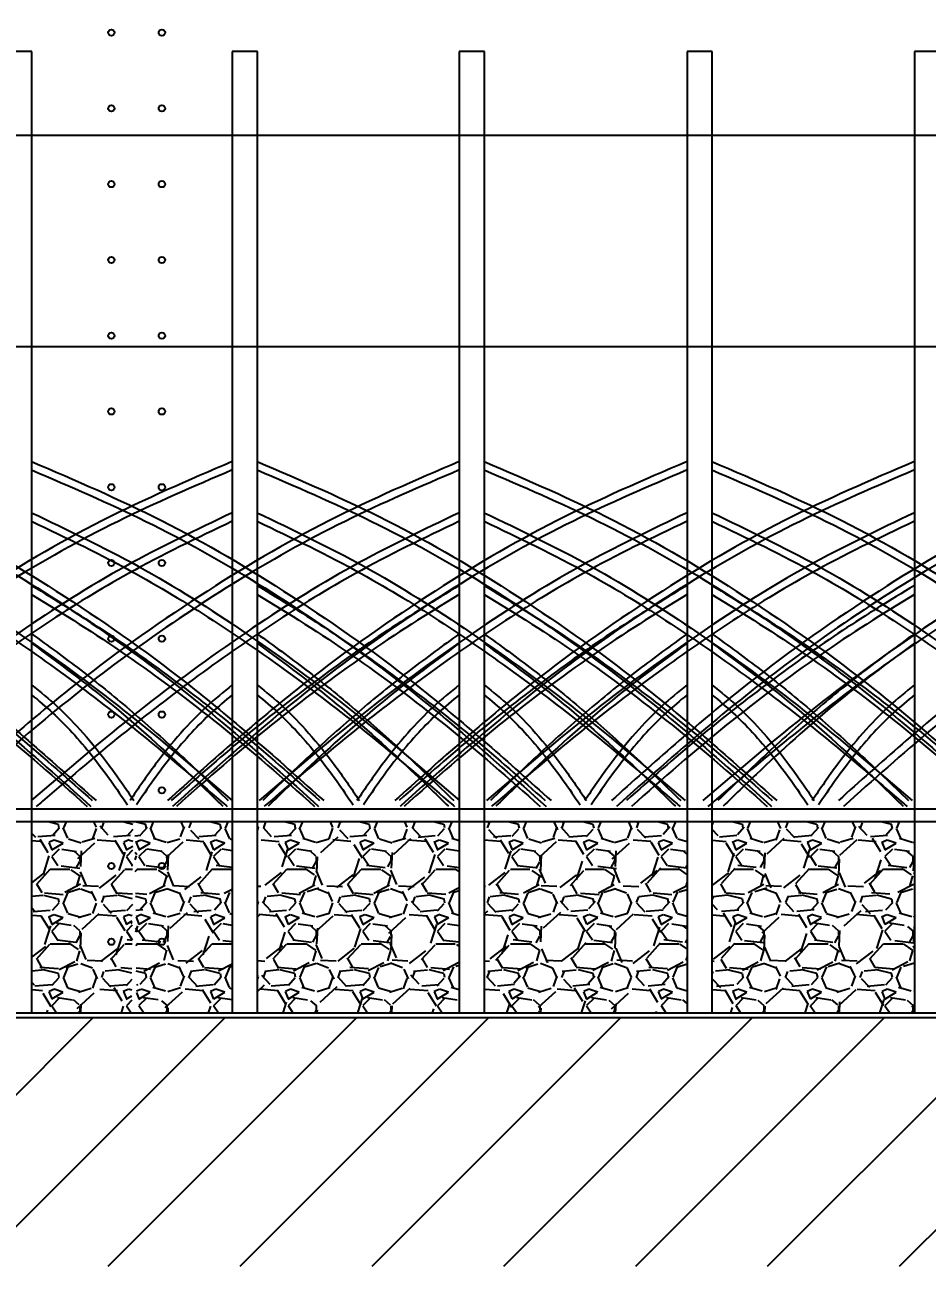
# Model space of a CAD drawing. Header units: feet. Extents: x 0 to 695, y -979 to -294.
# Drawn here: x 52.493 to 56.122, y -352.693 to -347.699 of the extents above; entities that cross this region are included whole.
import ezdxf

# ---------------------------------------------------------------- set-up
doc = ezdxf.new("R2010")
doc.units = ezdxf.units.FT
doc.header["$MEASUREMENT"] = 0
doc.header["$PDMODE"] = 35
for name, color, linetype in [('ATM Mangroves', 3, 'Continuous'), ('Max Crest Water Height', 130, 'Continuous'), ('Max Water Level', 210, 'Continuous'), ('Slabs', 7, 'Continuous')]:
    doc.layers.add(name, color=color, linetype=linetype)
doc.styles.get("Standard").update_dxf_attribs({"font": 'verdana.ttf'})
doc.dimstyles.new('Meters', dxfattribs={"dimscale": 0.25, "dimtxt": 1, "dimasz": 0.18, "dimexe": 0.178, "dimexo": 0.0625, "dimgap": 0.09, "dimtad": 0, "dimtih": 1, "dimtoh": 1, "dimzin": 0, "dimdsep": 46, "dimtxsty": 'Standard', "dimcen": 0.09, "dimazin": 0, "dimtfac": 1, "dimtofl": 0, "dimtmove": 0, "dimatfit": 3, "dimfxl": 0.5, "dimfxlon": 1, "dimtolj": 1, "dimtzin": 0, "dimarcsym": 0})

# ---------------------------------------------------------------- blocks, each defined once
blk = doc.blocks.new('*D65')
at = {"layer": 'ATM Mangroves', "color": 0, "lineweight": -2, "transparency": 16777216}
for p, q in [((67.9237169264645, -348.9928943976238), (67.9237169264645, -348.7428943976238)), ((67.9237169264645, -348.7428943976238), (68.1737169264645, -348.7428943976238)), ((67.7987169264645, -348.9928943976238), (67.96821692646449, -348.9928943976238)), ((67.9237169264645, -350.6046336649338), (67.9237169264645, -349.2428943976238)), ((67.7987169264645, -350.8546336649338), (67.96821692646449, -350.8546336649338))]:
    blk.add_line(p, q, dxfattribs=at)
at = {"layer": 'ATM Mangroves', "color": 0, "transparency": 16777216}
for points in [[(67.88205025979782, -349.2428943976238), (67.96538359313116, -349.2428943976238), (67.9237169264645, -348.9928943976238)], [(67.88205025979782, -350.6046336649338), (67.96538359313116, -350.6046336649338), (67.9237169264645, -350.8546336649338)]]:
    blk.add_solid(points, dxfattribs=at)
at = {"layer": 'Defpoints', "color": 0, "transparency": 16777216}
for p in [(41.21877439114354, -348.9928943976238), (38.41353162508585, -350.8546336649338), (67.9237169264645, -350.8546336649338)]:
    blk.add_point(p, dxfattribs=at)
at = {"layer": 'ATM Mangroves', "color": 0, "transparency": 16777216, "insert": (69.46853055977533, -348.7428943976238), "char_height": 0.25, "attachment_point": 5}
blk.add_mtext('\\A1;{\\H1.1x;1.9 m (6.1 ft)}', dxfattribs=at)
blk = doc.blocks.new('*D66')
at = {"layer": 'ATM Mangroves', "color": 0, "lineweight": -2, "transparency": 16777216}
for p, q in [((67.9189150460078, -348.1428858164252), (67.9189150460078, -347.8731096581169)), ((67.9189150460078, -347.8731096581169), (68.1689150460078, -347.8731096581169)), ((67.7939150460078, -348.1428858164252), (67.9634150460078, -348.1428858164252)), ((67.9189150460078, -350.6046336649338), (67.9189150460078, -348.3928858164252)), ((67.7939150460078, -350.8546336649338), (67.9634150460078, -350.8546336649338))]:
    blk.add_line(p, q, dxfattribs=at)
at = {"layer": 'ATM Mangroves', "color": 0, "transparency": 16777216}
for points in [[(67.87724837934113, -348.3928858164252), (67.96058171267447, -348.3928858164252), (67.9189150460078, -348.1428858164252)], [(67.87724837934113, -350.6046336649338), (67.96058171267447, -350.6046336649338), (67.9189150460078, -350.8546336649338)]]:
    blk.add_solid(points, dxfattribs=at)
at = {"layer": 'Defpoints', "color": 0, "transparency": 16777216}
for p in [(43.80097345152969, -348.1428858164252), (42.07113162508585, -350.8546336649338), (67.9189150460078, -350.8546336649338)]:
    blk.add_point(p, dxfattribs=at)
at = {"layer": 'ATM Mangroves', "color": 0, "transparency": 16777216, "insert": (69.47453291034618, -347.8731096581168), "char_height": 0.25, "width": 3.787576283962608, "attachment_point": 5}
blk.add_mtext('\\A1;{\\H1.1x;2.7 m (8.9 ft)}', dxfattribs=at)

msp = doc.modelspace()

# ---------------------------------------------------------------- hatches: boundary and pattern name
at = {"transparency": 33554687}
h = msp.add_hatch(dxfattribs=at)
h.set_pattern_fill('ANSI31', color=256, scale=3)
h.set_pattern_definition([(45, (0.4001795816721199, 63.69066964801118), (-0.2651650429449553, 0.2651650429449554), [])])
h.paths.add_polyline_path([(12.81033162508584, -351.6928336649337), (5.440331625085842, -351.6928336649337), (5.440331625085842, -352.6928336649337), (100.4911316250858, -352.6928336649344), (101.4911316250858, -352.6928336649344), (101.4911316250858, -349.0352336649337), (109.6081316250858, -349.0352336649337), (109.6081316250858, -348.0352336649337), (100.6997111904687, -348.0352336649337), (100.6997111904686, -351.6928336649337), (13.06433162508584, -351.6928336649337)])
at = {"layer": 'Slabs', "transparency": 33554687}
h = msp.add_hatch(dxfattribs=at)
h.set_pattern_fill('GRAVEL', scale=0.3)
h.set_pattern_definition([(228.012787504, (75.42934596819208, 40.26712399959564), (-2.400000000000019, -2.700000000000001), [0.0403608, -3.995726414122109]), (184.969740728, (75.4023459681921, 40.23712399959561), (3.599999999999993, 0.3000000000000105), [0.0692604, -6.856777428368999]), (132.510447078, (75.33334596819209, 40.23112399959564), (3.000000000000035, -3.299999999999959), [0.0488364, -4.83480977882991]), (267.273689006, (75.21634596819209, 40.15612399959565), (0.3000000000000073, 6.000000000000005), [0.06307139999999986, -6.244067412488691]), (292.833654178, (75.21334596819209, 40.0931239995956), (-1.499999999999996, 3.600000000000009), [0.06184649999999993, -6.122811938426481]), (357.273689006, (75.23734596819209, 40.03612399959565), (-6.000000000000005, 0.3000000000000076), [0.06307139999999986, -6.244067412488691]), (37.6942404667, (75.30034596819209, 40.0331239995956), (-3.899999999999999, -2.999999999999992), [0.08340869999999999, -8.2574545646748]), (72.2553283749, (75.36634596819209, 40.08412399959565), (2.100000000000008, 6.600000000000001), [0.07874639999999986, -7.79589644904401]), (121.429565615, (75.3903459681921, 40.15912399959564), (-2.400000000000006, 3.899999999999996), [0.063285, -6.265221932918699]), (175.236358309, (75.35734596819208, 40.21312399959561), (3.299999999999995, -0.3000000000000114), [0.0722496, -3.54022877363769]), (222.397437798, (75.28534596819209, 40.21912399959564), (-3.599999999999989, -3.299999999999991), [0.0934344, -9.25001250143847]), (138.814074834, (75.51334596819208, 40.15312399959561), (-2.10000000000001, 1.8), [0.03189029999999993, -3.157153443820405]), (171.46923439, (75.48934596819208, 40.17412399959562), (3.899999999999999, -0.5999999999999985), [0.0606711, -6.0064534248471]), (225, (75.42934596819208, 40.18312399959564), (-3.330669073875469e-17, -0.2999999999999799), [0.04242629999999999, -0.38183776871193]), (203.198590514, (75.4083459681921, 40.21912399959564), (1.499999999999997, 0.5999999999999925), [0.0228474, -2.26188453175917]), (291.801409486, (75.38734596819208, 40.21012399959562), (-0.2999999999999052, 0.9000000000000308), [0.0323109, -1.58323854214035]), (30.96375653209999, (75.39934596819208, 40.18012399959565), (0.9000000000000159, 0.5999999999999939), [0.0524787, -1.69680686845359]), (161.565051177, (75.4443459681921, 40.20712399959564), (0.6000000000000034, -0.299999999999993), [0.03794729999999993, -0.9107359980505187]), (16.389540334, (75.21334596819209, 40.21012399959562), (2.99999999999999, 0.9000000000000131), [0.05316, -5.26285354400082]), (70.3461759419, (75.26434596819209, 40.22512399959561), (-1.200000000000366, -3.300000000001019), [0.04459829999999999, -4.4152223241957]), (293.198590514, (75.4443459681921, 40.26712399959564), (-0.5999999999999911, 1.499999999999997), [0.0456945, -2.23903743175917]), (343.610459666, (75.46234596819208, 40.22512399959561), (-2.99999999999999, 0.900000000000013), [0.05315999999999993, -5.26285354400069]), (339.44395478, (75.21334596819209, 40.02412399959564), (-1.500000000000011, 0.6000000000000073), [0.05126399999999993, -2.511937123595245]), (294.775140569, (75.26134596819209, 40.00612399959562), (-1.500000000000002, 3.3), [0.0429534, -4.2523929189828]), (66.8014094864, (75.44734596819208, 39.96712399959563), (0.5999999999999943, 1.499999999999991), [0.0456945, -2.23903743175917]), (17.3540246363, (75.46534596819208, 40.0091239995956), (-3.899999999999993, -1.199999999999989), [0.0502893, -4.978627084272]), (69.44395478040002, (75.30034596819209, 39.96712399959563), (-0.6000000000000021, -1.499999999999986), [0.02563199999999996, -2.537569123595246]), (101.309932474, (75.42934596819208, 39.96712399959563), (-0.2999999999999891, 1.200000000000004), [0.015297, -1.51440885407784]), (165.963756532, (75.4263459681921, 39.98212399959561), (0.8999999999999876, -0.3000000000000004), [0.0618465, -1.17508518768531]), (186.009005957, (75.36634596819209, 39.9971239995956), (3.000000000000014, 0.2999999999999949), [0.057315, -5.67417695236284]), (303.690067526, (75.39934596819208, 40.15312399959561), (-0.2999999999999962, 0.5999999999999958), [0.04326659999999993, -1.038398782639198]), (353.157226587, (75.42334596819208, 40.11712399959561), (5.100000000000004, -0.6000000000000159), [0.0755382, -7.47826878720849]), (60.9453959009, (75.49834596819208, 40.10812399959565), (-1.199999999999993, -2.099999999999993), [0.0308868, -3.0578022422961]), (90, (75.51334596819208, 40.13512399959563), (-0.2999999999999999, 0.3), [0.018, -0.282]), (120.256437164, (75.36034596819209, 40.00612399959562), (1.200000000000003, -2.100000000000002), [0.0416772, -4.12605599683494]), (48.01278750420001, (75.33934596819209, 40.04212399959562), (2.4, 2.699999999999993), [0.08072159999999999, -3.955365614122109]), (0, (75.39334596819208, 40.10212399959562), (0.3, 0.3), [0.078, -0.222]), (325.3048464690001, (75.47134596819208, 40.10212399959562), (3.000000000000041, -2.099999999999947), [0.04743419999999993, -4.695982290252591]), (254.054604099, (75.51034596819208, 40.07512399959563), (-0.3000000000000113, -1.200000000000001), [0.0436806, -2.14035236678415]), (207.645975364, (75.49834596819208, 40.0331239995956), (-5.699999999999985, -3.000000000000014), [0.0711195, -7.040842254677819]), (175.42607874, (75.43534596819208, 40.00012399959564), (-3.899999999999986, 0.3000000000000004), [0.07523969999999999, -7.448722022390669])])
h.paths.add_polyline_path([(50.58942430292132, -350.9054336649337), (49.77810027932765, -350.9054336649337), (49.77810027932765, -351.6737836649337), (49.67662430292131, -351.6737836649337), (49.67662430292131, -350.9054336649337), (49.28473162508583, -350.9054336649337), (49.29180446263609, -351.6737836649337), (52.92260204141565, -351.6737836649337), (52.92702430292134, -350.9054336649337), (52.52130027932766, -350.9054336649337), (52.52130027932766, -351.6737836649337), (52.41982430292132, -351.6737836649337), (52.41982430292132, -350.9054336649331), (51.60690027932765, -350.9054336649337), (51.60690027932765, -351.6737836649337), (51.50542430292131, -351.6737836649337), (51.50542430292131, -350.9054336649337), (50.68942430292132, -350.9054336649339), (50.69090027932766, -351.6737836649337), (50.58942430292132, -351.6737836649337)])
h = msp.add_hatch(dxfattribs=at)
h.set_pattern_fill('GRAVEL', scale=0.3)
h.set_pattern_definition([(228.012787504, (79.0798731306418, 40.26712399959564), (-2.400000000000019, -2.700000000000001), [0.0403608, -3.995726414122109]), (184.969740728, (79.05287313064181, 40.23712399959561), (3.599999999999993, 0.3000000000000105), [0.0692604, -6.856777428368999]), (132.510447078, (78.98387313064181, 40.23112399959564), (3.000000000000035, -3.299999999999959), [0.0488364, -4.83480977882991]), (267.273689006, (78.8668731306418, 40.15612399959565), (0.3000000000000073, 6.000000000000005), [0.06307139999999985, -6.244067412488691]), (292.833654178, (78.8638731306418, 40.0931239995956), (-1.499999999999996, 3.600000000000009), [0.06184649999999992, -6.12281193842648]), (357.273689006, (78.88787313064181, 40.03612399959565), (-6.000000000000005, 0.3000000000000076), [0.06307139999999985, -6.244067412488691]), (37.6942404667, (78.95087313064181, 40.0331239995956), (-3.899999999999999, -2.999999999999992), [0.08340869999999999, -8.2574545646748]), (72.2553283749, (79.01687313064181, 40.08412399959565), (2.100000000000008, 6.600000000000001), [0.07874639999999984, -7.795896449044009]), (121.429565615, (79.04087313064181, 40.15912399959564), (-2.400000000000006, 3.899999999999996), [0.063285, -6.265221932918699]), (175.236358309, (79.0078731306418, 40.21312399959561), (3.299999999999995, -0.3000000000000114), [0.0722496, -3.54022877363769]), (222.397437798, (78.93587313064181, 40.21912399959564), (-3.599999999999989, -3.299999999999991), [0.0934344, -9.25001250143847]), (138.814074834, (79.1638731306418, 40.15312399959561), (-2.10000000000001, 1.8), [0.03189029999999992, -3.157153443820405]), (171.46923439, (79.1398731306418, 40.17412399959562), (3.899999999999999, -0.5999999999999985), [0.0606711, -6.0064534248471]), (225, (79.0798731306418, 40.18312399959564), (-3.330669073875469e-17, -0.2999999999999799), [0.04242629999999999, -0.38183776871193]), (203.198590514, (79.05887313064181, 40.21912399959564), (1.499999999999997, 0.5999999999999925), [0.0228474, -2.26188453175917]), (291.801409486, (79.0378731306418, 40.21012399959562), (-0.2999999999999052, 0.9000000000000308), [0.0323109, -1.58323854214035]), (30.96375653209999, (79.0498731306418, 40.18012399959565), (0.9000000000000159, 0.5999999999999939), [0.0524787, -1.69680686845359]), (161.565051177, (79.09487313064182, 40.20712399959564), (0.6000000000000034, -0.299999999999993), [0.03794729999999993, -0.9107359980505186]), (16.389540334, (78.8638731306418, 40.21012399959562), (2.99999999999999, 0.9000000000000131), [0.05316, -5.26285354400082]), (70.3461759419, (78.91487313064181, 40.22512399959561), (-1.200000000000366, -3.300000000001019), [0.04459829999999999, -4.4152223241957]), (293.198590514, (79.09487313064182, 40.26712399959564), (-0.5999999999999911, 1.499999999999997), [0.0456945, -2.23903743175917]), (343.610459666, (79.1128731306418, 40.22512399959561), (-2.99999999999999, 0.900000000000013), [0.05315999999999992, -5.26285354400069]), (339.44395478, (78.8638731306418, 40.02412399959564), (-1.500000000000011, 0.6000000000000073), [0.05126399999999992, -2.511937123595245]), (294.775140569, (78.91187313064181, 40.00612399959562), (-1.500000000000002, 3.3), [0.0429534, -4.2523929189828]), (66.8014094864, (79.0978731306418, 39.96712399959563), (0.5999999999999943, 1.499999999999991), [0.0456945, -2.23903743175917]), (17.3540246363, (79.1158731306418, 40.0091239995956), (-3.899999999999993, -1.199999999999989), [0.0502893, -4.978627084272]), (69.44395478040002, (78.95087313064181, 39.96712399959563), (-0.6000000000000021, -1.499999999999986), [0.02563199999999996, -2.537569123595245]), (101.309932474, (79.0798731306418, 39.96712399959563), (-0.2999999999999891, 1.200000000000004), [0.015297, -1.51440885407784]), (165.963756532, (79.07687313064181, 39.98212399959561), (0.8999999999999876, -0.3000000000000004), [0.0618465, -1.17508518768531]), (186.009005957, (79.01687313064181, 39.9971239995956), (3.000000000000014, 0.2999999999999949), [0.057315, -5.67417695236284]), (303.690067526, (79.0498731306418, 40.15312399959561), (-0.2999999999999962, 0.5999999999999958), [0.04326659999999992, -1.038398782639198]), (353.157226587, (79.0738731306418, 40.11712399959561), (5.100000000000004, -0.6000000000000159), [0.0755382, -7.47826878720849]), (60.9453959009, (79.1488731306418, 40.10812399959565), (-1.199999999999993, -2.099999999999993), [0.0308868, -3.0578022422961]), (90, (79.1638731306418, 40.13512399959563), (-0.2999999999999999, 0.3), [0.018, -0.282]), (120.256437164, (79.01087313064181, 40.00612399959562), (1.200000000000003, -2.100000000000002), [0.0416772, -4.12605599683494]), (48.01278750420001, (78.98987313064181, 40.04212399959562), (2.4, 2.699999999999993), [0.08072159999999999, -3.955365614122109]), (0, (79.0438731306418, 40.10212399959562), (0.3, 0.3), [0.078, -0.222]), (325.3048464690001, (79.1218731306418, 40.10212399959562), (3.000000000000041, -2.099999999999947), [0.04743419999999993, -4.69598229025259]), (254.054604099, (79.1608731306418, 40.07512399959563), (-0.3000000000000113, -1.200000000000001), [0.0436806, -2.14035236678415]), (207.645975364, (79.1488731306418, 40.0331239995956), (-5.699999999999985, -3.000000000000014), [0.0711195, -7.040842254677819]), (175.42607874, (79.0858731306418, 40.00012399959564), (-3.899999999999986, 0.3000000000000004), [0.07523969999999999, -7.448722022390669])])
h.paths.add_polyline_path([(54.23995146537104, -350.9054336649337), (53.42862744177737, -350.9054336649337), (53.42862744177737, -351.6737836649337), (53.32715146537103, -351.6737836649337), (53.32715146537103, -350.9054336649337), (52.93525878753555, -350.9054336649337), (52.94233162508583, -351.6737836649337), (56.57312920386537, -351.6737836649336), (56.57755146537106, -350.9054336649337), (56.17182744177738, -350.9054336649337), (56.17182744177738, -351.6737836649337), (56.07035146537104, -351.6737836649337), (56.07035146537104, -350.9054336649331), (55.25742744177737, -350.9054336649337), (55.25742744177737, -351.6737836649337), (55.15595146537103, -351.6737836649337), (55.15595146537103, -350.9054336649337), (54.33995146537104, -350.9054336649339), (54.34142744177738, -351.6737836649337), (54.23995146537104, -351.6737836649337)])

# ---------------------------------------------------------------- linework, layer by layer
at = {"transparency": 33554687}
for p, q in [((13.06433162508584, -351.6928336649337), (100.4911316250858, -351.6928336649337)), ((23.68153162508584, -351.6928336649337), (100.6997111904686, -351.6928336649337))]:
    msp.add_line(p, q, dxfattribs=at)
for centre in [(52.84073162508584, -347.7304336649337), (53.04393162508584, -347.7304336649337), (52.84073162508584, -348.0352336649337), (53.04393162508584, -348.0352336649337), (52.84073162508584, -348.3400336649337), (53.04393162508584, -348.3400336649337), (52.84073162508584, -348.6448336649337), (53.04393162508584, -348.6448336649337), (52.84073162508584, -348.9496336649337), (53.04393162508584, -348.9496336649337), (52.84073162508584, -349.2544336649337), (53.04393162508584, -349.2544336649337), (52.84073162508584, -349.5592336649337), (53.04393162508584, -349.5592336649337), (52.84073162508584, -349.8640336649337), (53.04393162508584, -349.8640336649337), (52.84073162508584, -350.1688336649337), (53.04393162508584, -350.1688336649337), (52.84073162508584, -350.4736336649337), (53.04393162508584, -350.4736336649337), (53.04393162508584, -350.7784336649337), (52.84073162508584, -351.0832336649337), (53.04393162508584, -351.0832336649337), (52.84073162508584, -351.3880336649337), (53.04393162508584, -351.3880336649337)]:
    msp.add_circle(centre, 0.0127, dxfattribs=at)
at = {"layer": 'ATM Mangroves', "color": 7, "transparency": 33554687}
for p, q in [((52.52130027932766, -347.8066336649335), (52.41982430292132, -347.8066336649335)), ((53.42862744177737, -347.8066336649335), (53.32715146537103, -347.8066336649335)), ((54.34142744177738, -347.8066336649335), (54.23995146537104, -347.8066336649335)), ((55.25742744177737, -347.8066336649335), (55.15595146537103, -347.8066336649335)), ((56.17182744177738, -347.8066336649335), (56.07035146537104, -347.8066336649335)), ((52.94233162508583, -350.8546336649337), (49.28473162508583, -350.8546336649337)), ((56.59993162508583, -350.8546336649337), (52.94233162508583, -350.8546336649337)), ((52.94233162508583, -350.9054336649337), (49.28473162508583, -350.9054336649337)), ((56.59993162508583, -350.9054336649337), (52.94233162508583, -350.9054336649337)), ((49.29180446263609, -351.6737836649337), (67.57273162508586, -351.6737836649338))]:
    msp.add_line(p, q, dxfattribs=at)
for points in [[(52.52130027932766, -351.6737836649337), (52.52130027932766, -347.8066336649335)], [(52.52130027932766, -351.6737836649337), (52.52130027932766, -347.8066336649335)], [(53.32715146537103, -347.8066336649335), (53.32715146537103, -351.6737836649337)], [(53.32715146537103, -347.8066336649335), (53.32715146537103, -351.6737836649337)], [(53.42862744177737, -351.6737836649337), (53.42862744177737, -347.8066336649335)], [(53.42862744177737, -351.6737836649337), (53.42862744177737, -347.8066336649335)], [(54.23995146537104, -347.8066336649335), (54.23995146537104, -351.6737836649337)], [(54.23995146537104, -347.8066336649335), (54.23995146537104, -351.6737836649337)], [(54.34142744177738, -351.6737836649337), (54.34142744177738, -347.8066336649335)], [(54.34142744177738, -351.6737836649337), (54.34142744177738, -347.8066336649335)], [(55.15595146537103, -347.8066336649335), (55.15595146537103, -351.6737836649337)], [(55.15595146537103, -347.8066336649335), (55.15595146537103, -351.6737836649337)], [(55.25742744177737, -351.6737836649337), (55.25742744177737, -347.8066336649335)], [(55.25742744177737, -351.6737836649337), (55.25742744177737, -347.8066336649335)], [(56.07035146537104, -347.8066336649335), (56.07035146537104, -351.6737836649337)], [(56.07035146537104, -347.8066336649335), (56.07035146537104, -351.6737836649337)]]:
    msp.add_lwpolyline(points, dxfattribs=at)
for points in [[(50.68966665571284, -349.4559641833528), (51.21147985571284, -349.6930535833528), (51.73437565571282, -349.9972641833528), (52.25943665571288, -350.3729263833528), (52.77908465571284, -350.8200401833528)], [(53.32715146537106, -349.4559641833528), (52.80533826537106, -349.6930535833528), (52.28244246537108, -349.9972641833528), (51.75738146537103, -350.3729263833528), (51.23773346537106, -350.8200401833528)], [(51.60566665571284, -349.4559641833524), (52.12747985571283, -349.6930535833524), (52.65037565571282, -349.9972641833523), (53.17543665571287, -350.3729263833524), (53.69508465571283, -350.8200401833524)], [(54.23995146537106, -349.4559641833528), (53.71813826537107, -349.6930535833528), (53.19524246537108, -349.9972641833528), (52.67018146537103, -350.3729263833528), (52.15053346537107, -350.8200401833528)], [(52.52006665571285, -349.4559641833528), (53.04187985571284, -349.6930535833528), (53.56477565571283, -349.9972641833528), (54.08983665571288, -350.3729263833528), (54.60948465571284, -350.8200401833528)], [(55.15595146537106, -349.4559641833524), (54.63413826537106, -349.6930535833524), (54.11124246537108, -349.9972641833523), (53.58618146537103, -350.3729263833524), (53.06653346537107, -350.8200401833524)], [(53.42739381816256, -349.4559641833528), (53.94920701816255, -349.6930535833528), (54.47210281816254, -349.9972641833528), (54.99716381816259, -350.3729263833528), (55.51681181816255, -350.8200401833528)], [(56.07035146537107, -349.4559641833528), (55.54853826537107, -349.6930535833528), (55.02564246537109, -349.9972641833528), (54.50058146537103, -350.3729263833528), (53.98093346537107, -350.8200401833528)], [(54.34019381816256, -349.4559641833528), (54.86200701816256, -349.6930535833528), (55.38490281816254, -349.9972641833528), (55.90996381816259, -350.3729263833528), (56.42961181816256, -350.8200401833528)], [(56.94119368532689, -349.4559641833528), (56.4193804853269, -349.6930535833528), (55.89648468532691, -349.9972641833528), (55.37142368532686, -350.3729263833528), (54.8517756853269, -350.8200401833528)], [(55.25619381816256, -349.4559641833524), (55.77800701816255, -349.6930535833524), (56.30090281816254, -349.9972641833523), (56.82596381816259, -350.3729263833524), (57.34561181816255, -350.8200401833524)], [(57.8539936853269, -349.4559641833528), (57.3321804853269, -349.6930535833528), (56.80928468532692, -349.9972641833528), (56.28422368532686, -350.3729263833528), (55.7645756853269, -350.8200401833528)], [(51.60566665571284, -349.6616581833524), (52.03437625571283, -349.8770955833524), (52.46416845571281, -350.1444977833523), (52.89287805571283, -350.4584517833524), (53.32700065571282, -350.8200401833524)], [(53.32715146537106, -349.6616581833528), (52.89844186537107, -349.8770955833529), (52.46864966537109, -350.1444977833528), (52.03994006537107, -350.4584517833528), (51.60581746537108, -350.8200401833528)], [(54.23995146537106, -349.6616581833528), (53.81124186537107, -349.8770955833529), (53.38144966537109, -350.1444977833528), (52.95274006537107, -350.4584517833528), (52.51861746537108, -350.8200401833528)], [(52.52006665571285, -349.6616581833528), (52.94877625571284, -349.8770955833529), (53.37856845571282, -350.1444977833528), (53.80727805571284, -350.4584517833528), (54.24140065571283, -350.8200401833528)], [(53.42739381816256, -349.6616581833528), (53.85610341816255, -349.8770955833529), (54.28589561816253, -350.1444977833528), (54.71460521816255, -350.4584517833528), (55.14872781816254, -350.8200401833528)], [(55.15595146537106, -349.6616581833524), (54.72724186537107, -349.8770955833524), (54.29744966537109, -350.1444977833523), (53.86874006537107, -350.4584517833524), (53.43461746537108, -350.8200401833524)], [(54.34019381816256, -349.6616581833528), (54.76890341816255, -349.8770955833529), (55.19869561816253, -350.1444977833528), (55.62740521816255, -350.4584517833528), (56.06152781816255, -350.8200401833528)], [(56.07035146537107, -349.6616581833528), (55.64164186537108, -349.8770955833529), (55.2118496653711, -350.1444977833528), (54.78314006537108, -350.4584517833528), (54.34901746537108, -350.8200401833528)], [(56.94119368532689, -349.6616581833528), (56.5124840853269, -349.8770955833529), (56.08269188532692, -350.1444977833528), (55.6539822853269, -350.4584517833528), (55.21985968532691, -350.8200401833528)], [(55.25619381816256, -349.6616581833524), (55.68490341816255, -349.8770955833524), (56.11469561816253, -350.1444977833523), (56.54340521816255, -350.4584517833524), (56.97752781816254, -350.8200401833524)], [(51.60566665571284, -349.9539601833524), (51.89472085571282, -350.1358369833524), (52.18485765571285, -350.3404483833524), (52.47391185571283, -350.5677943833523), (52.76404865571283, -350.8200401833524)], [(52.52006665571285, -349.9539601833528), (52.80912085571283, -350.1358369833528), (53.09925765571285, -350.3404483833529), (53.38831185571284, -350.5677943833528), (53.67844865571283, -350.8200401833528)], [(54.23995146537106, -349.9539601833528), (53.95089726537108, -350.1358369833528), (53.66076046537106, -350.3404483833529), (53.37170626537107, -350.5677943833528), (53.08156946537108, -350.8200401833528)], [(53.42739381816256, -349.9539601833528), (53.71644801816254, -350.1358369833528), (54.00658481816257, -350.3404483833529), (54.29563901816255, -350.5677943833528), (54.58577581816255, -350.8200401833528)], [(55.15595146537106, -349.9539601833524), (54.86689726537108, -350.1358369833524), (54.57676046537105, -350.3404483833524), (54.28770626537107, -350.5677943833523), (53.99756946537107, -350.8200401833524)], [(54.34019381816256, -349.9539601833528), (54.62924801816254, -350.1358369833528), (54.91938481816257, -350.3404483833529), (55.20843901816255, -350.5677943833528), (55.49857581816255, -350.8200401833528)], [(56.07035146537107, -349.9539601833528), (55.78129726537109, -350.1358369833528), (55.49116046537106, -350.3404483833529), (55.20210626537108, -350.5677943833528), (54.91196946537108, -350.8200401833528)], [(55.25619381816256, -349.9539601833524), (55.54524801816254, -350.1358369833524), (55.83538481816257, -350.3404483833524), (56.12443901816255, -350.5677943833523), (56.41457581816255, -350.8200401833524)], [(52.52006665571285, -350.1488281833528), (52.71601725571285, -350.2938965833528), (52.91305045571284, -350.4530387833528), (53.10900105571285, -350.6273373833528), (53.31036465571285, -350.8200401833528)], [(53.42739381816256, -350.1488281833528), (53.62334441816256, -350.2938965833528), (53.82037761816255, -350.4530387833528), (54.01632821816256, -350.6273373833528), (54.21769181816256, -350.8200401833528)], [(54.23995146537106, -350.1488281833528), (54.04400086537106, -350.2938965833528), (53.84696766537107, -350.4530387833528), (53.65101706537106, -350.6273373833528), (53.44965346537106, -350.8200401833528)], [(54.34019381816256, -350.1488281833528), (54.53614441816256, -350.2938965833528), (54.73317761816256, -350.4530387833528), (54.92912821816256, -350.6273373833528), (55.13049181816257, -350.8200401833528)], [(55.15595146537106, -350.1488281833524), (54.96000086537106, -350.2938965833524), (54.76296766537106, -350.4530387833524), (54.56701706537106, -350.6273373833524), (54.36565346537105, -350.8200401833524)], [(55.25619381816256, -350.1488281833524), (55.45214441816256, -350.2938965833524), (55.64917761816255, -350.4530387833524), (55.84512821816256, -350.6273373833524), (56.04649181816256, -350.8200401833524)], [(56.07035146537107, -350.1488281833528), (55.87440086537107, -350.2938965833528), (55.67736766537107, -350.4530387833528), (55.48141706537107, -350.6273373833528), (55.28005346537106, -350.8200401833528)], [(52.52006665571285, -350.3545221833528), (52.62291365571284, -350.4411301833528), (52.72684325571286, -350.5483075833528), (52.82969025571283, -350.6749717833528), (52.93145465571281, -350.8200401833528)], [(53.32715146537106, -350.3545221833528), (53.22430446537106, -350.4411301833528), (53.12037486537105, -350.5483075833528), (53.01752786537108, -350.6749717833528), (52.9157634653711, -350.8200401833528)], [(53.42739381816256, -350.3545221833528), (53.53024081816255, -350.4411301833528), (53.63417041816257, -350.5483075833528), (53.73701741816254, -350.6749717833528), (53.83878181816252, -350.8200401833528)], [(54.23995146537106, -350.3545221833528), (54.13710446537107, -350.4411301833528), (54.03317486537105, -350.5483075833528), (53.93032786537108, -350.6749717833528), (53.8285634653711, -350.8200401833528)], [(54.34019381816256, -350.3545221833528), (54.44304081816256, -350.4411301833528), (54.54697041816257, -350.5483075833528), (54.64981741816254, -350.6749717833528), (54.75158181816252, -350.8200401833528)], [(55.15595146537106, -350.3545221833523), (55.05310446537106, -350.4411301833524), (54.94917486537105, -350.5483075833524), (54.84632786537108, -350.6749717833524), (54.7445634653711, -350.8200401833524)], [(55.25619381816256, -350.3545221833523), (55.35904081816255, -350.4411301833524), (55.46297041816257, -350.5483075833524), (55.56581741816254, -350.6749717833524), (55.66758181816252, -350.8200401833524)], [(56.07035146537107, -350.3545221833528), (55.96750446537107, -350.4411301833528), (55.86357486537106, -350.5483075833528), (55.76072786537109, -350.6749717833528), (55.65896346537111, -350.8200401833528)]]:
    msp.add_spline(points, degree=3, dxfattribs=at)
for points, knots in [([(50.68966665571281, -349.4896549563842), (50.84461592828933, -349.5561263660317), (50.99899238807649, -349.6226032009467), (51.45721358765167, -349.8482052683195), (51.74960929131802, -350.033828213012), (52.28402708757625, -350.4220312638312), (52.52148726401072, -350.6310710961684), (52.75843727632397, -350.8431129695119)], [0.01225711850538435, 0.01225711850538435, 0.01225711850538435, 0.01225711850538435, 0.4791094907207734, 0.4791094907207734, 1.43732847216232, 1.43732847216232, 2.31778453469601, 2.31778453469601, 2.31778453469601, 2.31778453469601]), ([(53.32715146537109, -349.4896549563842), (53.17220219279457, -349.5561263660317), (53.01782573300741, -349.6226032009467), (52.55960453343224, -349.8482052683195), (52.26720882976588, -350.033828213012), (51.73279103350765, -350.4220312638312), (51.49533085707318, -350.6310710961684), (51.25838084475993, -350.8431129695119)], [0.01225711850538435, 0.01225711850538435, 0.01225711850538435, 0.01225711850538435, 0.4791094907207734, 0.4791094907207734, 1.43732847216232, 1.43732847216232, 2.31778453469601, 2.31778453469601, 2.31778453469601, 2.31778453469601]), ([(51.60566665571281, -349.4896549563838), (51.76061592828933, -349.5561263660313), (51.91499238807648, -349.6226032009463), (52.37321358765166, -349.8482052683191), (52.66560929131802, -350.0338282130115), (53.20002708757625, -350.4220312638307), (53.43748726401071, -350.6310710961679), (53.67443727632397, -350.8431129695114)], [0.01225711850538435, 0.01225711850538435, 0.01225711850538435, 0.01225711850538435, 0.4791094907207734, 0.4791094907207734, 1.43732847216232, 1.43732847216232, 2.31778453469601, 2.31778453469601, 2.31778453469601, 2.31778453469601]), ([(54.23995146537109, -349.4896549563842), (54.08500219279458, -349.5561263660317), (53.93062573300742, -349.6226032009467), (53.47240453343224, -349.8482052683195), (53.18000882976588, -350.033828213012), (52.64559103350766, -350.4220312638312), (52.40813085707319, -350.6310710961684), (52.17118084475993, -350.8431129695119)], [0.01225711850538435, 0.01225711850538435, 0.01225711850538435, 0.01225711850538435, 0.4791094907207734, 0.4791094907207734, 1.43732847216232, 1.43732847216232, 2.31778453469601, 2.31778453469601, 2.31778453469601, 2.31778453469601]), ([(52.52006665571282, -349.4896549563842), (52.67501592828933, -349.5561263660317), (52.82939238807649, -349.6226032009467), (53.28761358765167, -349.8482052683195), (53.58000929131803, -350.033828213012), (54.11442708757625, -350.4220312638312), (54.35188726401072, -350.6310710961684), (54.58883727632398, -350.8431129695119)], [0.01225711850538435, 0.01225711850538435, 0.01225711850538435, 0.01225711850538435, 0.4791094907207734, 0.4791094907207734, 1.43732847216232, 1.43732847216232, 2.31778453469601, 2.31778453469601, 2.31778453469601, 2.31778453469601]), ([(55.15595146537109, -349.4896549563838), (55.00100219279457, -349.5561263660313), (54.84662573300741, -349.6226032009463), (54.38840453343224, -349.8482052683191), (54.09600882976588, -350.0338282130115), (53.56159103350765, -350.4220312638307), (53.32413085707319, -350.6310710961679), (53.08718084475993, -350.8431129695114)], [0.01225711850538435, 0.01225711850538435, 0.01225711850538435, 0.01225711850538435, 0.4791094907207734, 0.4791094907207734, 1.43732847216232, 1.43732847216232, 2.31778453469601, 2.31778453469601, 2.31778453469601, 2.31778453469601]), ([(53.42739381816253, -349.4896549563842), (53.58234309073904, -349.5561263660317), (53.7367195505262, -349.6226032009467), (54.19494075010138, -349.8482052683195), (54.48733645376774, -350.033828213012), (55.02175425002596, -350.4220312638312), (55.25921442646043, -350.6310710961684), (55.49616443877369, -350.8431129695119)], [0.01225711850538435, 0.01225711850538435, 0.01225711850538435, 0.01225711850538435, 0.4791094907207734, 0.4791094907207734, 1.43732847216232, 1.43732847216232, 2.31778453469601, 2.31778453469601, 2.31778453469601, 2.31778453469601]), ([(56.0703514653711, -349.4896549563842), (55.91540219279458, -349.5561263660317), (55.76102573300742, -349.6226032009467), (55.30280453343224, -349.8482052683195), (55.01040882976589, -350.033828213012), (54.47599103350766, -350.4220312638312), (54.23853085707319, -350.6310710961684), (54.00158084475994, -350.8431129695119)], [0.01225711850538435, 0.01225711850538435, 0.01225711850538435, 0.01225711850538435, 0.4791094907207734, 0.4791094907207734, 1.43732847216232, 1.43732847216232, 2.31778453469601, 2.31778453469601, 2.31778453469601, 2.31778453469601]), ([(54.34019381816253, -349.4896549563842), (54.49514309073905, -349.5561263660317), (54.64951955052621, -349.6226032009467), (55.10774075010139, -349.8482052683195), (55.40013645376774, -350.033828213012), (55.93455425002597, -350.4220312638312), (56.17201442646044, -350.6310710961684), (56.40896443877369, -350.8431129695119)], [0.01225711850538435, 0.01225711850538435, 0.01225711850538435, 0.01225711850538435, 0.4791094907207734, 0.4791094907207734, 1.43732847216232, 1.43732847216232, 2.31778453469601, 2.31778453469601, 2.31778453469601, 2.31778453469601]), ([(56.94119368532692, -349.4896549563842), (56.78624441275041, -349.5561263660317), (56.63186795296325, -349.6226032009467), (56.17364675338807, -349.8482052683195), (55.88125104972171, -350.033828213012), (55.34683325346349, -350.4220312638312), (55.10937307702902, -350.6310710961684), (54.87242306471576, -350.8431129695119)], [0.01225711850538435, 0.01225711850538435, 0.01225711850538435, 0.01225711850538435, 0.4791094907207734, 0.4791094907207734, 1.43732847216232, 1.43732847216232, 2.31778453469601, 2.31778453469601, 2.31778453469601, 2.31778453469601]), ([(55.25619381816253, -349.4896549563838), (55.41114309073905, -349.5561263660313), (55.5655195505262, -349.6226032009463), (56.02374075010138, -349.8482052683191), (56.31613645376774, -350.0338282130115), (56.85055425002597, -350.4220312638307), (57.08801442646043, -350.6310710961679), (57.32496443877369, -350.8431129695114)], [0.01225711850538435, 0.01225711850538435, 0.01225711850538435, 0.01225711850538435, 0.4791094907207734, 0.4791094907207734, 1.43732847216232, 1.43732847216232, 2.31778453469601, 2.31778453469601, 2.31778453469601, 2.31778453469601]), ([(57.85399368532693, -349.4896549563842), (57.69904441275041, -349.5561263660317), (57.54466795296325, -349.6226032009467), (57.08644675338807, -349.8482052683195), (56.79405104972172, -350.033828213012), (56.25963325346349, -350.4220312638312), (56.02217307702902, -350.6310710961684), (55.78522306471577, -350.8431129695119)], [0.01225711850538435, 0.01225711850538435, 0.01225711850538435, 0.01225711850538435, 0.4791094907207734, 0.4791094907207734, 1.43732847216232, 1.43732847216232, 2.31778453469601, 2.31778453469601, 2.31778453469601, 2.31778453469601]), ([(51.60566665571281, -349.6959795000268), (51.74699465489309, -349.7635790308631), (51.88764545274029, -349.8311785200949), (52.24968837112493, -350.0318090757071), (52.46578319408891, -350.1777934025875), (52.88427928920623, -350.4852798926117), (53.08314740816911, -350.6521892497383), (53.28980402020377, -350.8289627835661), (53.29833694395364, -350.8362639141884), (53.30687097652992, -350.8435659937053)], [0.01366836299702191, 0.01366836299702191, 0.01366836299702191, 0.01366836299702191, 0.4475513778897694, 0.4475513778897694, 1.169952438169013, 1.169952438169013, 1.892353498448257, 1.892353498448257, 1.923465898919428, 1.923465898919428, 1.923465898919428, 1.923465898919428]), ([(53.32715146537109, -349.6959795000272), (53.18582346619081, -349.7635790308636), (53.04517266834361, -349.8311785200953), (52.68312974995897, -350.0318090757075), (52.46703492699498, -350.177793402588), (52.04853883187766, -350.4852798926121), (51.84967071291479, -350.6521892497387), (51.64301410088012, -350.8289627835665), (51.63448117713025, -350.8362639141888), (51.62594714455398, -350.8435659937057)], [0.01366836299702191, 0.01366836299702191, 0.01366836299702191, 0.01366836299702191, 0.4475513778897694, 0.4475513778897694, 1.169952438169013, 1.169952438169013, 1.892353498448257, 1.892353498448257, 1.923465898919428, 1.923465898919428, 1.923465898919428, 1.923465898919428]), ([(52.52006665571282, -349.6959795000272), (52.66139465489309, -349.7635790308636), (52.80204545274029, -349.8311785200953), (53.16408837112494, -350.0318090757075), (53.38018319408892, -350.177793402588), (53.79867928920624, -350.4852798926121), (53.99754740816912, -350.6521892497387), (54.20420402020378, -350.8289627835665), (54.21273694395365, -350.8362639141888), (54.22127097652993, -350.8435659937057)], [0.01366836299702191, 0.01366836299702191, 0.01366836299702191, 0.01366836299702191, 0.4475513778897694, 0.4475513778897694, 1.169952438169013, 1.169952438169013, 1.892353498448257, 1.892353498448257, 1.923465898919428, 1.923465898919428, 1.923465898919428, 1.923465898919428]), ([(54.23995146537109, -349.6959795000272), (54.09862346619082, -349.7635790308636), (53.95797266834361, -349.8311785200953), (53.59592974995897, -350.0318090757075), (53.37983492699499, -350.177793402588), (52.96133883187767, -350.4852798926121), (52.76247071291479, -350.6521892497387), (52.55581410088013, -350.8289627835665), (52.54728117713026, -350.8362639141888), (52.53874714455398, -350.8435659937057)], [0.01366836299702191, 0.01366836299702191, 0.01366836299702191, 0.01366836299702191, 0.4475513778897694, 0.4475513778897694, 1.169952438169013, 1.169952438169013, 1.892353498448257, 1.892353498448257, 1.923465898919428, 1.923465898919428, 1.923465898919428, 1.923465898919428]), ([(53.42739381816253, -349.6959795000272), (53.56872181734281, -349.7635790308636), (53.70937261519001, -349.8311785200953), (54.07141553357465, -350.0318090757075), (54.28751035653863, -350.177793402588), (54.70600645165595, -350.4852798926121), (54.90487457061883, -350.6521892497387), (55.11153118265349, -350.8289627835665), (55.12006410640336, -350.8362639141888), (55.12859813897964, -350.8435659937057)], [0.01366836299702191, 0.01366836299702191, 0.01366836299702191, 0.01366836299702191, 0.4475513778897694, 0.4475513778897694, 1.169952438169013, 1.169952438169013, 1.892353498448257, 1.892353498448257, 1.923465898919428, 1.923465898919428, 1.923465898919428, 1.923465898919428]), ([(55.15595146537109, -349.6959795000268), (55.01462346619081, -349.7635790308631), (54.87397266834361, -349.8311785200949), (54.51192974995897, -350.0318090757071), (54.29583492699498, -350.1777934025875), (53.87733883187767, -350.4852798926117), (53.67847071291479, -350.6521892497383), (53.47181410088012, -350.8289627835661), (53.46328117713026, -350.8362639141884), (53.45474714455398, -350.8435659937053)], [0.01366836299702191, 0.01366836299702191, 0.01366836299702191, 0.01366836299702191, 0.4475513778897694, 0.4475513778897694, 1.169952438169013, 1.169952438169013, 1.892353498448257, 1.892353498448257, 1.923465898919428, 1.923465898919428, 1.923465898919428, 1.923465898919428]), ([(54.34019381816253, -349.6959795000272), (54.48152181734281, -349.7635790308636), (54.62217261519001, -349.8311785200953), (54.98421553357466, -350.0318090757075), (55.20031035653864, -350.177793402588), (55.61880645165596, -350.4852798926121), (55.81767457061883, -350.6521892497387), (56.0243311826535, -350.8289627835665), (56.03286410640337, -350.8362639141888), (56.04139813897964, -350.8435659937057)], [0.01366836299702191, 0.01366836299702191, 0.01366836299702191, 0.01366836299702191, 0.4475513778897694, 0.4475513778897694, 1.169952438169013, 1.169952438169013, 1.892353498448257, 1.892353498448257, 1.923465898919428, 1.923465898919428, 1.923465898919428, 1.923465898919428]), ([(56.0703514653711, -349.6959795000272), (55.92902346619082, -349.7635790308636), (55.78837266834362, -349.8311785200953), (55.42632974995897, -350.0318090757075), (55.21023492699499, -350.177793402588), (54.79173883187767, -350.4852798926121), (54.5928707129148, -350.6521892497387), (54.38621410088013, -350.8289627835665), (54.37768117713026, -350.8362639141888), (54.36914714455398, -350.8435659937057)], [0.01366836299702191, 0.01366836299702191, 0.01366836299702191, 0.01366836299702191, 0.4475513778897694, 0.4475513778897694, 1.169952438169013, 1.169952438169013, 1.892353498448257, 1.892353498448257, 1.923465898919428, 1.923465898919428, 1.923465898919428, 1.923465898919428]), ([(56.94119368532692, -349.6959795000272), (56.79986568614665, -349.7635790308636), (56.65921488829945, -349.8311785200953), (56.2971719699148, -350.0318090757075), (56.08107714695082, -350.177793402588), (55.6625810518335, -350.4852798926121), (55.46371293287062, -350.6521892497387), (55.25705632083596, -350.8289627835665), (55.24852339708609, -350.8362639141888), (55.23998936450981, -350.8435659937057)], [0.01366836299702191, 0.01366836299702191, 0.01366836299702191, 0.01366836299702191, 0.4475513778897694, 0.4475513778897694, 1.169952438169013, 1.169952438169013, 1.892353498448257, 1.892353498448257, 1.923465898919428, 1.923465898919428, 1.923465898919428, 1.923465898919428]), ([(55.25619381816253, -349.6959795000268), (55.39752181734281, -349.7635790308631), (55.53817261519001, -349.8311785200949), (55.90021553357465, -350.0318090757071), (56.11631035653863, -350.1777934025875), (56.53480645165595, -350.4852798926117), (56.73367457061883, -350.6521892497383), (56.94033118265349, -350.8289627835661), (56.94886410640336, -350.8362639141884), (56.95739813897964, -350.8435659937053)], [0.01366836299702191, 0.01366836299702191, 0.01366836299702191, 0.01366836299702191, 0.4475513778897694, 0.4475513778897694, 1.169952438169013, 1.169952438169013, 1.892353498448257, 1.892353498448257, 1.923465898919428, 1.923465898919428, 1.923465898919428, 1.923465898919428]), ([(51.6056666557125, -349.9902962288502), (51.73420921796787, -350.0692882245659), (51.86154874878571, -350.1486522917278), (52.11327209910684, -350.3236154962194), (52.23881761332268, -350.4177049581063), (52.49181882110764, -350.6203396529805), (52.61752894306306, -350.7313208073754), (52.74348804935823, -350.8431903281273)], [0.01755962128043403, 0.01755962128043403, 0.01755962128043403, 0.01755962128043403, 0.4357398291652329, 0.4357398291652329, 0.8714796583304657, 0.8714796583304657, 1.338210841209692, 1.338210841209692, 1.338210841209692, 1.338210841209692]), ([(52.5200666557125, -349.9902962288506), (52.64860921796788, -350.0692882245663), (52.77594874878572, -350.1486522917282), (53.02767209910684, -350.3236154962198), (53.15321761332269, -350.4177049581068), (53.40621882110765, -350.6203396529809), (53.53192894306307, -350.7313208073759), (53.65788804935824, -350.8431903281278)], [0.01755962128043403, 0.01755962128043403, 0.01755962128043403, 0.01755962128043403, 0.4357398291652329, 0.4357398291652329, 0.8714796583304657, 0.8714796583304657, 1.338210841209692, 1.338210841209692, 1.338210841209692, 1.338210841209692]), ([(54.2399514653714, -349.9902962288506), (54.11140890311603, -350.0692882245663), (53.98406937229819, -350.1486522917282), (53.73234602197707, -350.3236154962198), (53.60680050776122, -350.4177049581068), (53.35379929997626, -350.6203396529809), (53.22808917802084, -350.7313208073759), (53.10213007172567, -350.8431903281278)], [0.01755962128043403, 0.01755962128043403, 0.01755962128043403, 0.01755962128043403, 0.4357398291652329, 0.4357398291652329, 0.8714796583304657, 0.8714796583304657, 1.338210841209692, 1.338210841209692, 1.338210841209692, 1.338210841209692]), ([(53.42739381816222, -349.9902962288506), (53.55593638041759, -350.0692882245663), (53.68327591123543, -350.1486522917282), (53.93499926155656, -350.3236154962198), (54.0605447757724, -350.4177049581068), (54.31354598355736, -350.6203396529809), (54.43925610551278, -350.7313208073759), (54.56521521180795, -350.8431903281278)], [0.01755962128043403, 0.01755962128043403, 0.01755962128043403, 0.01755962128043403, 0.4357398291652329, 0.4357398291652329, 0.8714796583304657, 0.8714796583304657, 1.338210841209692, 1.338210841209692, 1.338210841209692, 1.338210841209692]), ([(55.1559514653714, -349.9902962288502), (55.02740890311603, -350.0692882245659), (54.90006937229819, -350.1486522917278), (54.64834602197706, -350.3236154962194), (54.52280050776122, -350.4177049581063), (54.26979929997626, -350.6203396529805), (54.14408917802083, -350.7313208073754), (54.01813007172566, -350.8431903281273)], [0.01755962128043403, 0.01755962128043403, 0.01755962128043403, 0.01755962128043403, 0.4357398291652329, 0.4357398291652329, 0.8714796583304657, 0.8714796583304657, 1.338210841209692, 1.338210841209692, 1.338210841209692, 1.338210841209692]), ([(54.34019381816222, -349.9902962288506), (54.4687363804176, -350.0692882245663), (54.59607591123543, -350.1486522917282), (54.84779926155656, -350.3236154962198), (54.9733447757724, -350.4177049581068), (55.22634598355737, -350.6203396529809), (55.35205610551279, -350.7313208073759), (55.47801521180796, -350.8431903281278)], [0.01755962128043403, 0.01755962128043403, 0.01755962128043403, 0.01755962128043403, 0.4357398291652329, 0.4357398291652329, 0.8714796583304657, 0.8714796583304657, 1.338210841209692, 1.338210841209692, 1.338210841209692, 1.338210841209692]), ([(56.07035146537141, -349.9902962288506), (55.94180890311603, -350.0692882245663), (55.8144693722982, -350.1486522917282), (55.56274602197707, -350.3236154962198), (55.43720050776123, -350.4177049581068), (55.18419929997626, -350.6203396529809), (55.05848917802084, -350.7313208073759), (54.93253007172567, -350.8431903281278)], [0.01755962128043403, 0.01755962128043403, 0.01755962128043403, 0.01755962128043403, 0.4357398291652329, 0.4357398291652329, 0.8714796583304657, 0.8714796583304657, 1.338210841209692, 1.338210841209692, 1.338210841209692, 1.338210841209692]), ([(55.25619381816222, -349.9902962288502), (55.38473638041759, -350.0692882245659), (55.51207591123543, -350.1486522917278), (55.76379926155656, -350.3236154962194), (55.8893447757724, -350.4177049581063), (56.14234598355736, -350.6203396529805), (56.26805610551278, -350.7313208073754), (56.39401521180795, -350.8431903281273)], [0.01755962128043403, 0.01755962128043403, 0.01755962128043403, 0.01755962128043403, 0.4357398291652329, 0.4357398291652329, 0.8714796583304657, 0.8714796583304657, 1.338210841209692, 1.338210841209692, 1.338210841209692, 1.338210841209692]), ([(52.52006665571043, -350.1871295535653), (52.62888501644645, -350.2664603041674), (52.73615497061275, -350.3464271721846), (52.94846371205521, -350.52185641747), (53.05357476336679, -350.6165545829615), (53.20062755020758, -350.7566383196282), (53.24467586027732, -350.7994110349661), (53.28879478468628, -350.8422529814807)], [0.02081669974320799, 0.02081669974320799, 0.02081669974320799, 0.02081669974320799, 0.3942230184415169, 0.3942230184415169, 0.7884460368830338, 0.7884460368830338, 0.9588479042329013, 0.9588479042329013, 0.9588479042329013, 0.9588479042329013]), ([(53.42739381816014, -350.1871295535653), (53.53621217889616, -350.2664603041674), (53.64348213306246, -350.3464271721846), (53.85579087450492, -350.52185641747), (53.9609019258165, -350.6165545829615), (54.10795471265729, -350.7566383196282), (54.15200302272703, -350.7994110349661), (54.19612194713599, -350.8422529814807)], [0.02081669974320799, 0.02081669974320799, 0.02081669974320799, 0.02081669974320799, 0.3942230184415169, 0.3942230184415169, 0.7884460368830338, 0.7884460368830338, 0.9588479042329013, 0.9588479042329013, 0.9588479042329013, 0.9588479042329013]), ([(54.23995146537348, -350.1871295535653), (54.13113310463746, -350.2664603041674), (54.02386315047116, -350.3464271721846), (53.8115544090287, -350.52185641747), (53.70644335771712, -350.6165545829615), (53.55939057087633, -350.7566383196282), (53.51534226080659, -350.7994110349661), (53.47122333639763, -350.8422529814807)], [0.02081669974320799, 0.02081669974320799, 0.02081669974320799, 0.02081669974320799, 0.3942230184415169, 0.3942230184415169, 0.7884460368830338, 0.7884460368830338, 0.9588479042329013, 0.9588479042329013, 0.9588479042329013, 0.9588479042329013]), ([(54.34019381816015, -350.1871295535653), (54.44901217889617, -350.2664603041674), (54.55628213306247, -350.3464271721846), (54.76859087450492, -350.52185641747), (54.8737019258165, -350.6165545829615), (55.02075471265729, -350.7566383196282), (55.06480302272703, -350.7994110349661), (55.108921947136, -350.8422529814807)], [0.02081669974320799, 0.02081669974320799, 0.02081669974320799, 0.02081669974320799, 0.3942230184415169, 0.3942230184415169, 0.7884460368830338, 0.7884460368830338, 0.9588479042329013, 0.9588479042329013, 0.9588479042329013, 0.9588479042329013]), ([(55.15595146537348, -350.1871295535649), (55.04713310463745, -350.266460304167), (54.93986315047115, -350.3464271721842), (54.7275544090287, -350.5218564174696), (54.62244335771712, -350.616554582961), (54.47539057087633, -350.7566383196277), (54.43134226080659, -350.7994110349656), (54.38722333639762, -350.8422529814802)], [0.02081669974320799, 0.02081669974320799, 0.02081669974320799, 0.02081669974320799, 0.3942230184415169, 0.3942230184415169, 0.7884460368830338, 0.7884460368830338, 0.9588479042329013, 0.9588479042329013, 0.9588479042329013, 0.9588479042329013]), ([(55.25619381816014, -350.1871295535649), (55.36501217889617, -350.266460304167), (55.47228213306246, -350.3464271721842), (55.68459087450492, -350.5218564174696), (55.7897019258165, -350.616554582961), (55.93675471265729, -350.7566383196277), (55.98080302272703, -350.7994110349656), (56.02492194713599, -350.8422529814802)], [0.02081669974320799, 0.02081669974320799, 0.02081669974320799, 0.02081669974320799, 0.3942230184415169, 0.3942230184415169, 0.7884460368830338, 0.7884460368830338, 0.9588479042329013, 0.9588479042329013, 0.9588479042329013, 0.9588479042329013]), ([(56.07035146537348, -350.1871295535653), (55.96153310463746, -350.2664603041674), (55.85426315047116, -350.3464271721846), (55.64195440902871, -350.52185641747), (55.53684335771712, -350.6165545829615), (55.38979057087634, -350.7566383196282), (55.3457422608066, -350.7994110349661), (55.30162333639763, -350.8422529814807)], [0.02081669974320799, 0.02081669974320799, 0.02081669974320799, 0.02081669974320799, 0.3942230184415169, 0.3942230184415169, 0.7884460368830338, 0.7884460368830338, 0.9588479042329013, 0.9588479042329013, 0.9588479042329013, 0.9588479042329013]), ([(52.52006665571287, -350.3944286886828), (52.57824492664626, -350.4421330509495), (52.63278134651404, -350.4906898907622), (52.73861007403409, -350.6067605767471), (52.79014398261931, -350.6716195724525), (52.86111929261993, -350.7716367998222), (52.88342521230471, -350.8044536024221), (52.90584668259195, -350.8374441900584)], [0.02321068367792342, 0.02321068367792342, 0.02321068367792342, 0.02321068367792342, 0.2330037257347899, 0.2330037257347899, 0.4660074514695797, 0.4660074514695797, 0.5764938276270289, 0.5764938276270289, 0.5764938276270289, 0.5764938276270289]), ([(53.32715146537103, -350.3944286886828), (53.26897319443765, -350.4421330509495), (53.21443677456986, -350.4906898907622), (53.10860804704981, -350.6067605767471), (53.0570741384646, -350.6716195724525), (52.98609882846398, -350.7716367998222), (52.9637929087792, -350.8044536024221), (52.94137143849196, -350.8374441900584)], [0.02321068367792342, 0.02321068367792342, 0.02321068367792342, 0.02321068367792342, 0.2330037257347899, 0.2330037257347899, 0.4660074514695797, 0.4660074514695797, 0.5764938276270289, 0.5764938276270289, 0.5764938276270289, 0.5764938276270289]), ([(53.42739381816259, -350.3944286886828), (53.48557208909597, -350.4421330509495), (53.54010850896375, -350.4906898907622), (53.6459372364838, -350.6067605767471), (53.69747114506902, -350.6716195724525), (53.76844645506964, -350.7716367998222), (53.79075237475442, -350.8044536024221), (53.81317384504166, -350.8374441900584)], [0.02321068367792342, 0.02321068367792342, 0.02321068367792342, 0.02321068367792342, 0.2330037257347899, 0.2330037257347899, 0.4660074514695797, 0.4660074514695797, 0.5764938276270289, 0.5764938276270289, 0.5764938276270289, 0.5764938276270289]), ([(54.23995146537104, -350.3944286886828), (54.18177319443765, -350.4421330509495), (54.12723677456987, -350.4906898907622), (54.02140804704982, -350.6067605767471), (53.9698741384646, -350.6716195724525), (53.89889882846398, -350.7716367998222), (53.8765929087792, -350.8044536024221), (53.85417143849196, -350.8374441900584)], [0.02321068367792342, 0.02321068367792342, 0.02321068367792342, 0.02321068367792342, 0.2330037257347899, 0.2330037257347899, 0.4660074514695797, 0.4660074514695797, 0.5764938276270289, 0.5764938276270289, 0.5764938276270289, 0.5764938276270289]), ([(54.34019381816259, -350.3944286886828), (54.39837208909597, -350.4421330509495), (54.45290850896376, -350.4906898907622), (54.55873723648381, -350.6067605767471), (54.61027114506902, -350.6716195724525), (54.68124645506964, -350.7716367998222), (54.70355237475442, -350.8044536024221), (54.72597384504166, -350.8374441900584)], [0.02321068367792342, 0.02321068367792342, 0.02321068367792342, 0.02321068367792342, 0.2330037257347899, 0.2330037257347899, 0.4660074514695797, 0.4660074514695797, 0.5764938276270289, 0.5764938276270289, 0.5764938276270289, 0.5764938276270289]), ([(55.15595146537103, -350.3944286886824), (55.09777319443765, -350.4421330509491), (55.04323677456986, -350.4906898907617), (54.93740804704981, -350.6067605767466), (54.8858741384646, -350.671619572452), (54.81489882846398, -350.7716367998217), (54.7925929087792, -350.8044536024217), (54.77017143849196, -350.837444190058)], [0.02321068367792342, 0.02321068367792342, 0.02321068367792342, 0.02321068367792342, 0.2330037257347899, 0.2330037257347899, 0.4660074514695797, 0.4660074514695797, 0.5764938276270289, 0.5764938276270289, 0.5764938276270289, 0.5764938276270289]), ([(55.25619381816259, -350.3944286886824), (55.31437208909597, -350.4421330509491), (55.36890850896376, -350.4906898907617), (55.4747372364838, -350.6067605767466), (55.52627114506902, -350.671619572452), (55.59724645506964, -350.7716367998217), (55.61955237475442, -350.8044536024217), (55.64197384504166, -350.837444190058)], [0.02321068367792342, 0.02321068367792342, 0.02321068367792342, 0.02321068367792342, 0.2330037257347899, 0.2330037257347899, 0.4660074514695797, 0.4660074514695797, 0.5764938276270289, 0.5764938276270289, 0.5764938276270289, 0.5764938276270289]), ([(56.07035146537104, -350.3944286886828), (56.01217319443766, -350.4421330509495), (55.95763677456987, -350.4906898907622), (55.85180804704982, -350.6067605767471), (55.80027413846461, -350.6716195724525), (55.72929882846399, -350.7716367998222), (55.70699290877921, -350.8044536024221), (55.68457143849196, -350.8374441900584)], [0.02321068367792342, 0.02321068367792342, 0.02321068367792342, 0.02321068367792342, 0.2330037257347899, 0.2330037257347899, 0.4660074514695797, 0.4660074514695797, 0.5764938276270289, 0.5764938276270289, 0.5764938276270289, 0.5764938276270289])]:
    msp.add_open_spline(points, degree=3, knots=knots, dxfattribs=at)
at = {"layer": 'Max Crest Water Height', "color": 7, "transparency": 33554687}
msp.add_line((13.2651328615399, -348.142885816425), (100.6997124269227, -348.1428858164251), dxfattribs=at)
at = {"layer": 'Max Water Level', "transparency": 33554687}
msp.add_line((13.26513162508583, -348.9928943976237), (96.45833719876583, -348.9928943976238), dxfattribs=at)

# ---------------------------------------------------------------- dimensions: what is measured, and where the dimension line sits
at = {"layer": 'ATM Mangroves', "color": 7, "transparency": 33554687}
for base, p1, p2, text, picture, middle in [((67.9189150460078, -350.8546336649338), (43.80097345152967, -348.1428858164251), (42.07113162508584, -350.8546336649337), '{\\H1.1x;<> (8.9 ft)}', '*D66', (69.47453291034618, -347.8731096581168)), ((67.9237169264645, -350.8546336649338), (41.21877439114353, -348.9928943976237), (38.41353162508584, -350.8546336649337), '{\\H1.1x;<> (6.1 ft)}', '*D65', (69.46853055977533, -348.7428943976238))]:
    dim = msp.add_linear_dim(base=base, p1=p1, p2=p2, angle=90, text=text, dimstyle='Meters', override={"dimasz": 1, "dimdec": 1, "dimpost": ' m'}, dxfattribs=at)
    dim.commit()
    dim.dimension.update_dxf_attribs({"geometry": picture, "text_midpoint": middle, "dimtype": 160})

doc.saveas('drawing.dxf')
